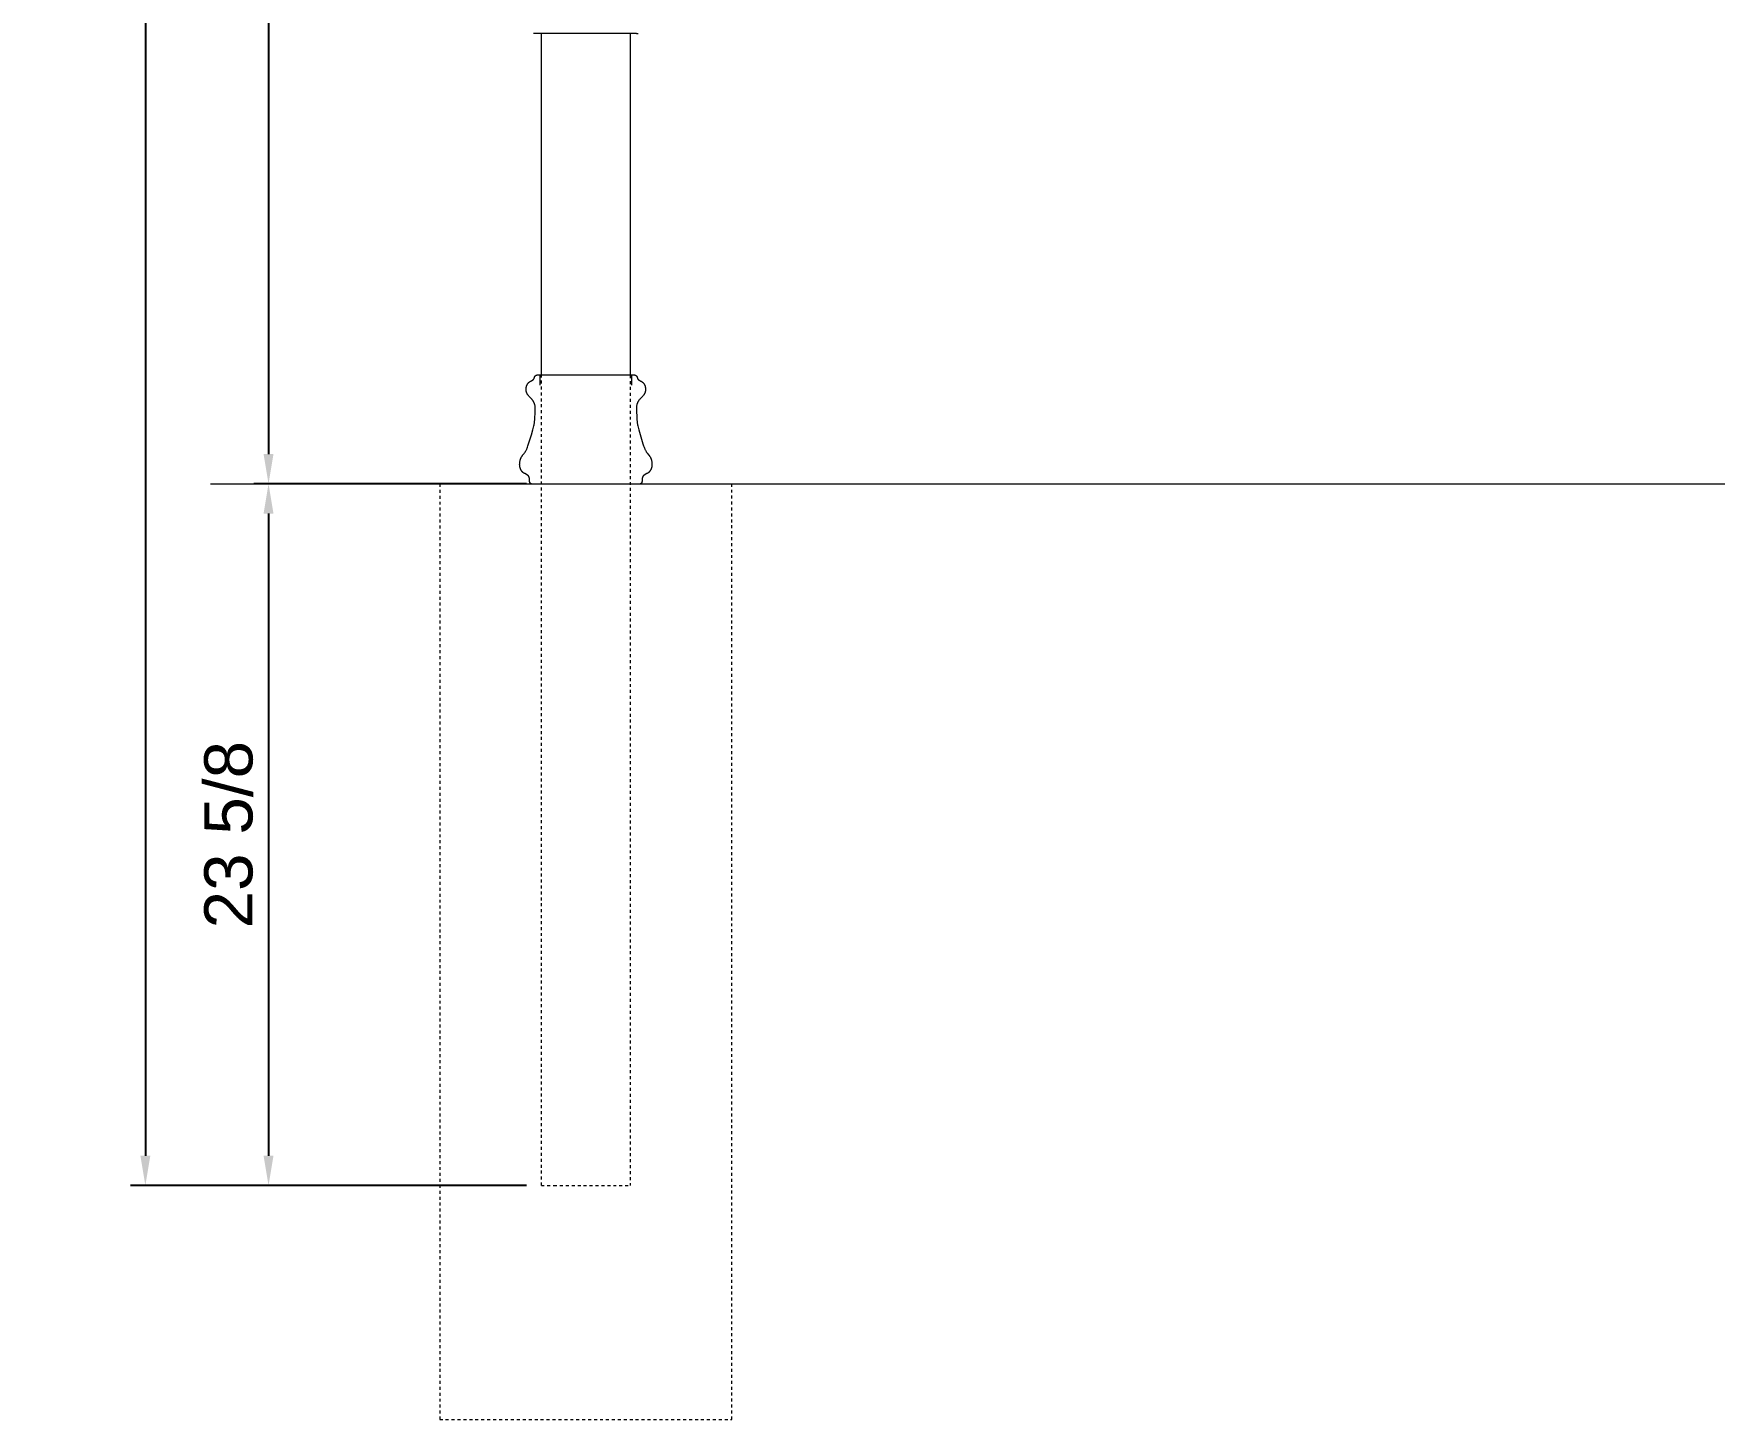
# Model space of a CAD drawing. Header units: inches. Extents: x -13 to 609, y -6 to 131.
# Drawn here: x 433.8 to 490.4, y 24.9 to 71.6 of the extents above; entities that cross this region are included whole.
import ezdxf

# ---------------------------------------------------------------- set-up
doc = ezdxf.new("R2010")
doc.units = ezdxf.units.IN
doc.header["$PDSIZE"] = -1
doc.linetypes.add('HIDDEN', pattern=[1.905, 1.27, -0.635])
for name, color, linetype, lineweight in [('ZANO_R', 7, 'Continuous', 0), ('ZANO_R_przerywana', 250, 'HIDDEN', 0), ('ZANO_W', 1, 'Continuous', 0)]:
    doc.layers.add(name, color=color, linetype=linetype, lineweight=lineweight)
doc.styles.add('Arial', font='arial.ttf')
doc.styles.get("Standard").update_dxf_attribs({"font": 'ARIALUNI.TTF'})
doc.dimstyles.new('amerykanie', dxfattribs={"dimtxt": 50, "dimasz": 50, "dimexe": 0.5, "dimexo": 0.5, "dimgap": 1, "dimtad": 1, "dimdec": 0, "dimzin": 0, "dimlunit": 5, "dimtxsty": 'Standard', "dimcen": 0.09, "dimclrd": 1, "dimclre": 1, "dimclrt": 1, "dimazin": 0, "dimtfac": 1, "dimtdec": 0, "dimtmove": 0, "dimatfit": 3, "dimfxl": 1, "dimtzin": 0, "dimarcsym": 1})

# ---------------------------------------------------------------- blocks, each defined once
blk = doc.blocks.new('*D449')
at = {"layer": 'Defpoints', "color": 0}
for p in [(452.276, 130.606), (437.58, 32.81), (450.917, 32.81)]:
    blk.add_point(p, dxfattribs=at)
at = {"layer": 'ZANO_R', "color": 1, "lineweight": -2}
for p, q in [((451.776, 130.606), (437.08, 130.606)), ((437.58, 129.606), (437.58, 33.81)), ((450.417, 32.81), (437.08, 32.81))]:
    blk.add_line(p, q, dxfattribs=at)
at = {"layer": 'ZANO_R', "color": 1}
for points in [[(437.747, 129.606), (437.413, 129.606), (437.58, 130.606)], [(437.413, 33.81), (437.747, 33.81), (437.58, 32.81)]]:
    blk.add_solid(points, dxfattribs=at)
at = {"layer": 'ZANO_R', "color": 1, "insert": (436.239, 81.708), "char_height": 1.625, "attachment_point": 5, "rotation": 90, "style": 'Arial'}
blk.add_mtext('97 13/16', dxfattribs=at)
blk = doc.blocks.new('*D454')
at = {"layer": 'Defpoints', "color": 0}
for p in [(444.541, 103.795), (441.728, 56.432), (450.586, 56.432)]:
    blk.add_point(p, dxfattribs=at)
at = {"layer": 'ZANO_R', "color": 1, "lineweight": -2}
for p, q in [((444.041, 103.795), (441.228, 103.795)), ((441.728, 102.795), (441.728, 57.432)), ((450.086, 56.432), (441.228, 56.432))]:
    blk.add_line(p, q, dxfattribs=at)
at = {"layer": 'ZANO_R', "color": 1}
for points in [[(441.895, 102.795), (441.561, 102.795), (441.728, 103.795)], [(441.561, 57.432), (441.895, 57.432), (441.728, 56.432)]]:
    blk.add_solid(points, dxfattribs=at)
at = {"layer": 'ZANO_R', "color": 1, "insert": (440.387, 80.113), "char_height": 1.625, "attachment_point": 5, "rotation": 90, "style": 'Arial'}
blk.add_mtext('47 3/8', dxfattribs=at)
blk = doc.blocks.new('*D464')
at = {"layer": 'Defpoints', "color": 0}
for p in [(450.917, 56.432), (441.728, 32.81), (450.917, 32.81)]:
    blk.add_point(p, dxfattribs=at)
at = {"layer": 'ZANO_W', "color": 1, "lineweight": -2}
for p, q in [((450.417, 56.432), (441.228, 56.432)), ((441.728, 55.432), (441.728, 33.81)), ((450.417, 32.81), (441.228, 32.81))]:
    blk.add_line(p, q, dxfattribs=at)
at = {"layer": 'ZANO_W', "color": 1}
for points in [[(441.895, 55.432), (441.561, 55.432), (441.728, 56.432)], [(441.561, 33.81), (441.895, 33.81), (441.728, 32.81)]]:
    blk.add_solid(points, dxfattribs=at)
at = {"layer": 'ZANO_W', "color": 1, "insert": (440.387, 44.621), "char_height": 1.625, "attachment_point": 5, "rotation": 90, "style": 'Arial'}
blk.add_mtext('23 5/8', dxfattribs=at)

msp = doc.modelspace()

# ---------------------------------------------------------------- linework, layer by layer
at = {"layer": 'ZANO_R'}
for p, q in [((454.12102, 71.58978), (450.65615, 71.58978)), ((450.91655, 60.09371), (450.91655, 71.58978)), ((453.91261, 71.58978), (453.91261, 60.09371)), ((454.12102, 71.58978), (454.17303, 71.58978)), ((450.67676, 59.99378), (450.68658, 60.02238)), ((450.68658, 60.02238), (450.6884, 60.02723)), ((450.6884, 60.02723), (450.69031, 60.03203)), ((450.69031, 60.03203), (450.69233, 60.03678)), ((450.69233, 60.03678), (450.69448, 60.04145)), ((450.69448, 60.04145), (450.69561, 60.04376)), ((450.69561, 60.04376), (450.69678, 60.04605)), ((450.69678, 60.04605), (450.69799, 60.04831)), ((450.69799, 60.04831), (450.69925, 60.05054)), ((450.69925, 60.05054), (450.70055, 60.05274)), ((450.70055, 60.05274), (450.7019, 60.05491)), ((450.7019, 60.05491), (450.7033, 60.05704)), ((450.7033, 60.05704), (450.70475, 60.05914)), ((450.70475, 60.05914), (450.70625, 60.06121)), ((450.70625, 60.06121), (450.70782, 60.06323)), ((450.70782, 60.06323), (450.70944, 60.06521)), ((450.70944, 60.06521), (450.71113, 60.06715)), ((450.71113, 60.06715), (450.71288, 60.06904)), ((450.71288, 60.06904), (450.7147, 60.07088)), ((450.7147, 60.07088), (450.71658, 60.07268)), ((450.71658, 60.07268), (450.71854, 60.07442)), ((450.71854, 60.07442), (450.72057, 60.07611)), ((450.72057, 60.07611), (450.72268, 60.07775)), ((450.72268, 60.07775), (450.72486, 60.07933)), ((450.72486, 60.07933), (450.72598, 60.08009)), ((450.72598, 60.08009), (450.72712, 60.08084)), ((450.72712, 60.08084), (450.72829, 60.08158)), ((450.72829, 60.08158), (450.72947, 60.0823)), ((450.72947, 60.0823), (450.73067, 60.083)), ((450.73067, 60.083), (450.7319, 60.08369)), ((450.7319, 60.08369), (450.73315, 60.08437)), ((450.73315, 60.08437), (450.73442, 60.08502)), ((450.73442, 60.08502), (450.73703, 60.08628)), ((450.73703, 60.08628), (450.73972, 60.08747)), ((450.73972, 60.08747), (450.74252, 60.08859)), ((450.74252, 60.08859), (450.74541, 60.08964)), ((450.74541, 60.08964), (450.74839, 60.09061)), ((450.74839, 60.09061), (450.75148, 60.09151)), ((450.75148, 60.09151), (450.75467, 60.09233)), ((450.75467, 60.09233), (450.75797, 60.09306)), ((450.75797, 60.09306), (450.76137, 60.09371)), ((450.76139, 60.09371), (450.76138, 60.09371)), ((450.76151, 60.09371), (450.76139, 60.09371)), ((450.76207, 60.09371), (450.76151, 60.09371)), ((450.76445, 60.09371), (450.76207, 60.09371)), ((450.77426, 60.09371), (450.76445, 60.09371)), ((450.81367, 60.09371), (450.77426, 60.09371)), ((450.96431, 60.09371), (450.81367, 60.09371)), ((450.8719, 59.7496), (450.8719, 60.09371)), ((451.45621, 60.09371), (450.96431, 60.09371)), ((452.48726, 60.09371), (451.45621, 60.09371)), ((454.06778, 60.09371), (452.48726, 60.09371)), ((453.95726, 60.09371), (453.95726, 59.7496)), ((454.06779, 60.09371), (454.07119, 60.09306)), ((454.07119, 60.09306), (454.07449, 60.09233)), ((454.07449, 60.09233), (454.07768, 60.09151)), ((454.07768, 60.09151), (454.08077, 60.09061)), ((454.08077, 60.09061), (454.08375, 60.08964)), ((454.08375, 60.08964), (454.08664, 60.08859)), ((454.08664, 60.08859), (454.08944, 60.08747)), ((454.08944, 60.08747), (454.09213, 60.08628)), ((454.09213, 60.08628), (454.09474, 60.08502)), ((454.09474, 60.08502), (454.09601, 60.08437)), ((454.09601, 60.08437), (454.09726, 60.08369)), ((454.09726, 60.08369), (454.09848, 60.083)), ((454.09848, 60.083), (454.09969, 60.0823)), ((454.09969, 60.0823), (454.10087, 60.08158)), ((454.10087, 60.08158), (454.10204, 60.08084)), ((454.10204, 60.08084), (454.10318, 60.08009)), ((454.10318, 60.08009), (454.1043, 60.07933)), ((454.1043, 60.07933), (454.10648, 60.07775)), ((454.10648, 60.07775), (454.10859, 60.07611)), ((454.10859, 60.07611), (454.11062, 60.07442)), ((454.11062, 60.07442), (454.11258, 60.07268)), ((454.11258, 60.07268), (454.11446, 60.07088)), ((454.11446, 60.07088), (454.11628, 60.06904)), ((454.11628, 60.06904), (454.11803, 60.06715)), ((454.11803, 60.06715), (454.11972, 60.06521)), ((454.11972, 60.06521), (454.12134, 60.06323)), ((454.12134, 60.06323), (454.1229, 60.06121)), ((454.1229, 60.06121), (454.12441, 60.05914)), ((454.12441, 60.05914), (454.12586, 60.05704)), ((454.12586, 60.05704), (454.12726, 60.05491)), ((454.12726, 60.05491), (454.12861, 60.05274)), ((454.12861, 60.05274), (454.12991, 60.05054)), ((454.12991, 60.05054), (454.13117, 60.04831)), ((454.13117, 60.04831), (454.13238, 60.04605)), ((454.13238, 60.04605), (454.13355, 60.04376)), ((454.13355, 60.04376), (454.13468, 60.04145)), ((454.13468, 60.04145), (454.13683, 60.03678)), ((454.13683, 60.03678), (454.13885, 60.03203)), ((454.13885, 60.03203), (454.14076, 60.02723)), ((454.14076, 60.02723), (454.14258, 60.02238)), ((454.14258, 60.02238), (454.1524, 59.99378)), ((450.40328, 59.61234), (450.40342, 59.62451)), ((450.40353, 59.60023), (450.40328, 59.61234)), ((450.40342, 59.62451), (450.40396, 59.63671)), ((450.40417, 59.58821), (450.40353, 59.60023)), ((450.40396, 59.63671), (450.40489, 59.64892)), ((450.4052, 59.5763), (450.40417, 59.58821)), ((450.40489, 59.64892), (450.40622, 59.66113)), ((450.40662, 59.56451), (450.4052, 59.5763)), ((450.40622, 59.66113), (450.40795, 59.67329)), ((450.40842, 59.55289), (450.40662, 59.56451)), ((450.40795, 59.67329), (450.41008, 59.68539)), ((450.40946, 59.54714), (450.40842, 59.55289)), ((450.4106, 59.54144), (450.40946, 59.54714)), ((450.41008, 59.68539), (450.41261, 59.69741)), ((450.41184, 59.53579), (450.4106, 59.54144)), ((450.41317, 59.5302), (450.41184, 59.53579)), ((450.41261, 59.69741), (450.41554, 59.70932)), ((450.4146, 59.52466), (450.41317, 59.5302)), ((450.41612, 59.51918), (450.4146, 59.52466)), ((450.41554, 59.70932), (450.41716, 59.71523)), ((450.41773, 59.51377), (450.41612, 59.51918)), ((450.41716, 59.71523), (450.41889, 59.7211)), ((450.41944, 59.50842), (450.41773, 59.51377)), ((450.41889, 59.7211), (450.42071, 59.72693)), ((450.42125, 59.50314), (450.41944, 59.50842)), ((450.42071, 59.72693), (450.42263, 59.73272)), ((450.42314, 59.49793), (450.42125, 59.50314)), ((450.42263, 59.73272), (450.42466, 59.73847)), ((450.42489, 59.49341), (450.42314, 59.49793)), ((450.42466, 59.73847), (450.42679, 59.74416)), ((450.42671, 59.48894), (450.42489, 59.49341)), ((450.4286, 59.48453), (450.42671, 59.48894)), ((450.42679, 59.74416), (450.42902, 59.74981)), ((450.43056, 59.48017), (450.4286, 59.48453)), ((450.42902, 59.74981), (450.43136, 59.7554)), ((450.43467, 59.47161), (450.43056, 59.48017)), ((450.43136, 59.7554), (450.4338, 59.76093)), ((450.4338, 59.76093), (450.43634, 59.7664)), ((450.43903, 59.46325), (450.43467, 59.47161)), ((450.43634, 59.7664), (450.43899, 59.77181)), ((450.43899, 59.77181), (450.44174, 59.77716)), ((450.44363, 59.45508), (450.43903, 59.46325)), ((450.44174, 59.77716), (450.44459, 59.78243)), ((450.44846, 59.44709), (450.44363, 59.45508)), ((450.44459, 59.78243), (450.44755, 59.78763)), ((450.44755, 59.78763), (450.45061, 59.79276)), ((450.4535, 59.43926), (450.44846, 59.44709)), ((450.45061, 59.79276), (450.45378, 59.79781)), ((450.45378, 59.79781), (450.45705, 59.80277)), ((450.45705, 59.80277), (450.46043, 59.80765)), ((450.46043, 59.80765), (450.46391, 59.81245)), ((450.46391, 59.81245), (450.4675, 59.81715)), ((450.4675, 59.81715), (450.47119, 59.82176)), ((450.47119, 59.82176), (450.47499, 59.82628)), ((450.47499, 59.82628), (450.4789, 59.83069)), ((450.4789, 59.83069), (450.48291, 59.83501)), ((450.48291, 59.83501), (450.48703, 59.83921)), ((450.48703, 59.83921), (450.49125, 59.84331)), ((450.49125, 59.84331), (450.49558, 59.8473)), ((450.49558, 59.8473), (450.50002, 59.85117)), ((450.50002, 59.85117), (450.50576, 59.85589)), ((450.50576, 59.85589), (450.51166, 59.86042)), ((450.51166, 59.86042), (450.51768, 59.86478)), ((450.51768, 59.86478), (450.52383, 59.86897)), ((450.52383, 59.86897), (450.53007, 59.873)), ((450.53007, 59.873), (450.53639, 59.87689)), ((450.53639, 59.87689), (450.54277, 59.88062)), ((450.54277, 59.88062), (450.5492, 59.88422)), ((450.5492, 59.88422), (450.56488, 59.8924)), ((450.56488, 59.8924), (450.60008, 59.91022)), ((450.60008, 59.91022), (450.60823, 59.9146)), ((450.60823, 59.9146), (450.61563, 59.91883)), ((450.61563, 59.91883), (450.61943, 59.92114)), ((450.61943, 59.92114), (450.62316, 59.92351)), ((450.62316, 59.92351), (450.62681, 59.92595)), ((450.62681, 59.92595), (450.63039, 59.92846)), ((450.63039, 59.92846), (450.63388, 59.93105)), ((450.63388, 59.93105), (450.63728, 59.93372)), ((450.63728, 59.93372), (450.64059, 59.93649)), ((450.64059, 59.93649), (450.6438, 59.93936)), ((450.6438, 59.93936), (450.64537, 59.94083)), ((450.64537, 59.94083), (450.64691, 59.94233)), ((450.64691, 59.94233), (450.64842, 59.94386)), ((450.64842, 59.94386), (450.64991, 59.94542)), ((450.64991, 59.94542), (450.65136, 59.94701)), ((450.65136, 59.94701), (450.65279, 59.94863)), ((450.65279, 59.94863), (450.65419, 59.95028)), ((450.65419, 59.95028), (450.65556, 59.95197)), ((450.65556, 59.95197), (450.6569, 59.95369)), ((450.6569, 59.95369), (450.65821, 59.95544)), ((450.65821, 59.95544), (450.65948, 59.95723)), ((450.65948, 59.95723), (450.66072, 59.95906)), ((450.66072, 59.95906), (450.66193, 59.96092)), ((450.66193, 59.96092), (450.66311, 59.96282)), ((450.66311, 59.96282), (450.66425, 59.96476)), ((450.66425, 59.96476), (450.66536, 59.96674)), ((450.66536, 59.96674), (450.66647, 59.96884)), ((450.66647, 59.96884), (450.66755, 59.97098)), ((450.66755, 59.97098), (450.6686, 59.97317)), ((450.6686, 59.97317), (450.66961, 59.97539)), ((450.66961, 59.97539), (450.67155, 59.97991)), ((450.67155, 59.97991), (450.67338, 59.98451)), ((450.67338, 59.98451), (450.67676, 59.99378)), ((450.8719, 59.7496), (450.8719, 59.7496)), ((450.8719, 59.7496), (450.8719, 59.7496)), ((450.8719, 59.7496), (450.8719, 59.7496)), ((450.8719, 59.7496), (450.8719, 59.7496)), ((450.8719, 59.7496), (450.8719, 59.7496)), ((450.8719, 59.7496), (450.87192, 59.7496)), ((450.87192, 59.7496), (450.87199, 59.7496)), ((450.87199, 59.7496), (450.87226, 59.7496)), ((450.87226, 59.7496), (450.87339, 59.7496)), ((454.1524, 59.99378), (454.15578, 59.98451)), ((454.15578, 59.98451), (454.15761, 59.97991)), ((454.15761, 59.97991), (454.15955, 59.97539)), ((454.15955, 59.97539), (454.16056, 59.97317)), ((454.16056, 59.97317), (454.16161, 59.97098)), ((454.16161, 59.97098), (454.16269, 59.96884)), ((454.16269, 59.96884), (454.1638, 59.96674)), ((454.1638, 59.96674), (454.16491, 59.96476)), ((454.16491, 59.96476), (454.16605, 59.96282)), ((454.16605, 59.96282), (454.16722, 59.96092)), ((454.16722, 59.96092), (454.16843, 59.95906)), ((454.16843, 59.95906), (454.16968, 59.95723)), ((454.16968, 59.95723), (454.17095, 59.95544)), ((454.17095, 59.95544), (454.17226, 59.95369)), ((454.17226, 59.95369), (454.1736, 59.95197)), ((454.1736, 59.95197), (454.17497, 59.95028)), ((454.17497, 59.95028), (454.17637, 59.94863)), ((454.17637, 59.94863), (454.1778, 59.94701)), ((454.1778, 59.94701), (454.17925, 59.94542)), ((454.17925, 59.94542), (454.18074, 59.94386)), ((454.18074, 59.94386), (454.18225, 59.94233)), ((454.18225, 59.94233), (454.18379, 59.94083)), ((454.18379, 59.94083), (454.18536, 59.93936)), ((454.18536, 59.93936), (454.18857, 59.93649)), ((454.18857, 59.93649), (454.19188, 59.93372)), ((454.19188, 59.93372), (454.19528, 59.93105)), ((454.19528, 59.93105), (454.19877, 59.92846)), ((454.19877, 59.92846), (454.20235, 59.92595)), ((454.20235, 59.92595), (454.206, 59.92351)), ((454.206, 59.92351), (454.20973, 59.92114)), ((454.20973, 59.92114), (454.21353, 59.91883)), ((454.21353, 59.91883), (454.22093, 59.9146)), ((454.22093, 59.9146), (454.22908, 59.91022)), ((454.22908, 59.91022), (454.26428, 59.8924)), ((454.26428, 59.8924), (454.27996, 59.88422)), ((454.27996, 59.88422), (454.28639, 59.88062)), ((454.28639, 59.88062), (454.29277, 59.87689)), ((454.29277, 59.87689), (454.29909, 59.873)), ((454.29909, 59.873), (454.30533, 59.86897)), ((454.30533, 59.86897), (454.31148, 59.86478)), ((454.31148, 59.86478), (454.3175, 59.86042)), ((454.3175, 59.86042), (454.3234, 59.85589)), ((454.3234, 59.85589), (454.32914, 59.85117)), ((454.32914, 59.85117), (454.33358, 59.8473)), ((454.33358, 59.8473), (454.33791, 59.84331)), ((454.33791, 59.84331), (454.34213, 59.83921)), ((454.34213, 59.83921), (454.34625, 59.83501)), ((454.34625, 59.83501), (454.35026, 59.83069)), ((454.35026, 59.83069), (454.35417, 59.82628)), ((454.35417, 59.82628), (454.35797, 59.82176)), ((454.35797, 59.82176), (454.36166, 59.81715)), ((454.36166, 59.81715), (454.36525, 59.81245)), ((454.36525, 59.81245), (454.36873, 59.80765)), ((454.36873, 59.80765), (454.37211, 59.80277)), ((454.37211, 59.80277), (454.37538, 59.79781)), ((454.37538, 59.79781), (454.37855, 59.79276)), ((454.3807, 59.44709), (454.37566, 59.43926)), ((454.37855, 59.79276), (454.38161, 59.78763)), ((454.38552, 59.45508), (454.3807, 59.44709)), ((454.38161, 59.78763), (454.38457, 59.78243)), ((454.38457, 59.78243), (454.38742, 59.77716)), ((454.39013, 59.46325), (454.38552, 59.45508)), ((454.38742, 59.77716), (454.39017, 59.77181)), ((454.39449, 59.47161), (454.39013, 59.46325)), ((454.39017, 59.77181), (454.39282, 59.7664)), ((454.39282, 59.7664), (454.39536, 59.76093)), ((454.3986, 59.48017), (454.39449, 59.47161)), ((454.39536, 59.76093), (454.3978, 59.7554)), ((454.3978, 59.7554), (454.40013, 59.74981)), ((454.40056, 59.48453), (454.3986, 59.48017)), ((454.40013, 59.74981), (454.40237, 59.74416)), ((454.40245, 59.48894), (454.40056, 59.48453)), ((454.40237, 59.74416), (454.4045, 59.73847)), ((454.40427, 59.49341), (454.40245, 59.48894)), ((454.40602, 59.49793), (454.40427, 59.49341)), ((454.4045, 59.73847), (454.40652, 59.73272)), ((454.40791, 59.50314), (454.40602, 59.49793)), ((454.40652, 59.73272), (454.40845, 59.72693)), ((454.40972, 59.50842), (454.40791, 59.50314)), ((454.40845, 59.72693), (454.41027, 59.7211)), ((454.41143, 59.51377), (454.40972, 59.50842)), ((454.41027, 59.7211), (454.41199, 59.71523)), ((454.41304, 59.51918), (454.41143, 59.51377)), ((454.41199, 59.71523), (454.41361, 59.70932)), ((454.41456, 59.52466), (454.41304, 59.51918)), ((454.41361, 59.70932), (454.41655, 59.69741)), ((454.41599, 59.5302), (454.41456, 59.52466)), ((454.41732, 59.53579), (454.41599, 59.5302)), ((454.41655, 59.69741), (454.41908, 59.68539)), ((454.41856, 59.54144), (454.41732, 59.53579)), ((454.4197, 59.54714), (454.41856, 59.54144)), ((454.41908, 59.68539), (454.42121, 59.67329)), ((454.42074, 59.55289), (454.4197, 59.54714)), ((454.42254, 59.56451), (454.42074, 59.55289)), ((454.42121, 59.67329), (454.42294, 59.66113)), ((454.42396, 59.5763), (454.42254, 59.56451)), ((454.42294, 59.66113), (454.42427, 59.64892)), ((454.42499, 59.58821), (454.42396, 59.5763)), ((454.42427, 59.64892), (454.4252, 59.63671)), ((454.42563, 59.60023), (454.42499, 59.58821)), ((454.4252, 59.63671), (454.42573, 59.62451)), ((454.42588, 59.61234), (454.42563, 59.60023)), ((454.42573, 59.62451), (454.42588, 59.61234)), ((450.45873, 59.43159), (450.4535, 59.43926)), ((450.46415, 59.42406), (450.45873, 59.43159)), ((450.46974, 59.41667), (450.46415, 59.42406)), ((450.47549, 59.4094), (450.46974, 59.41667)), ((450.48138, 59.40224), (450.47549, 59.4094)), ((450.49355, 59.38821), (450.48138, 59.40224)), ((450.50614, 59.37449), (450.49355, 59.38821)), ((450.58455, 59.29376), (450.50614, 59.37449)), ((450.59711, 59.27974), (450.58455, 59.29376)), ((450.60923, 59.26532), (450.59711, 59.27974)), ((450.61695, 59.25555), (450.60923, 59.26532)), ((450.62443, 59.24557), (450.61695, 59.25555)), ((450.63166, 59.2354), (450.62443, 59.24557)), ((450.63862, 59.22504), (450.63166, 59.2354)), ((450.6453, 59.2145), (450.63862, 59.22504)), ((450.65171, 59.20379), (450.6453, 59.2145)), ((450.65782, 59.19292), (450.65171, 59.20379)), ((450.66362, 59.18189), (450.65782, 59.19292)), ((450.66911, 59.17072), (450.66362, 59.18189)), ((450.67428, 59.1594), (450.66911, 59.17072)), ((450.67911, 59.14796), (450.67428, 59.1594)), ((450.68359, 59.1364), (450.67911, 59.14796)), ((450.68772, 59.12472), (450.68359, 59.1364)), ((450.69149, 59.11293), (450.68772, 59.12472)), ((450.69488, 59.10105), (450.69149, 59.11293)), ((450.6929, 58.58949), (450.70717, 58.878)), ((450.69788, 59.08908), (450.69488, 59.10105)), ((450.69938, 59.0824), (450.69788, 59.08908)), ((450.70076, 59.07571), (450.69938, 59.0824)), ((450.70318, 59.06226), (450.70076, 59.07571)), ((450.70519, 59.04876), (450.70318, 59.06226)), ((450.70679, 59.03522), (450.70519, 59.04876)), ((450.70805, 59.02167), (450.70679, 59.03522)), ((450.70717, 58.878), (450.70941, 58.92829)), ((450.70897, 59.00813), (450.70805, 59.02167)), ((450.7096, 58.99462), (450.70897, 59.00813)), ((450.70941, 58.92829), (450.71002, 58.95449)), ((450.70996, 58.98116), (450.7096, 58.99462)), ((450.71002, 58.95449), (450.70996, 58.98116)), ((454.1192, 58.98116), (454.11914, 58.95449)), ((454.11914, 58.95449), (454.11975, 58.92829)), ((454.11956, 58.99462), (454.1192, 58.98116)), ((454.12019, 59.00813), (454.11956, 58.99462)), ((454.11975, 58.92829), (454.13278, 58.64637)), ((454.12111, 59.02167), (454.12019, 59.00813)), ((454.12236, 59.03522), (454.12111, 59.02167)), ((454.12397, 59.04876), (454.12236, 59.03522)), ((454.12597, 59.06226), (454.12397, 59.04876)), ((454.1284, 59.07571), (454.12597, 59.06226)), ((454.12978, 59.0824), (454.1284, 59.07571)), ((454.13128, 59.08908), (454.12978, 59.0824)), ((454.13428, 59.10105), (454.13128, 59.08908)), ((454.13767, 59.11293), (454.13428, 59.10105)), ((454.14144, 59.12472), (454.13767, 59.11293)), ((454.14557, 59.1364), (454.14144, 59.12472)), ((454.15005, 59.14796), (454.14557, 59.1364)), ((454.15488, 59.1594), (454.15005, 59.14796)), ((454.16005, 59.17072), (454.15488, 59.1594)), ((454.16554, 59.18189), (454.16005, 59.17072)), ((454.17134, 59.19292), (454.16554, 59.18189)), ((454.17745, 59.20379), (454.17134, 59.19292)), ((454.18385, 59.2145), (454.17745, 59.20379)), ((454.19054, 59.22504), (454.18385, 59.2145)), ((454.1975, 59.2354), (454.19054, 59.22504)), ((454.20473, 59.24557), (454.1975, 59.2354)), ((454.21221, 59.25555), (454.20473, 59.24557)), ((454.21993, 59.26532), (454.21221, 59.25555)), ((454.23205, 59.27974), (454.21993, 59.26532)), ((454.24461, 59.29376), (454.23205, 59.27974)), ((454.32302, 59.37449), (454.24461, 59.29376)), ((454.33561, 59.38821), (454.32302, 59.37449)), ((454.34778, 59.40224), (454.33561, 59.38821)), ((454.35367, 59.4094), (454.34778, 59.40224)), ((454.35942, 59.41667), (454.35367, 59.4094)), ((454.36501, 59.42406), (454.35942, 59.41667)), ((454.37043, 59.43159), (454.36501, 59.42406)), ((454.37566, 59.43926), (454.37043, 59.43159)), ((450.63035, 58.25133), (450.6537, 58.34055)), ((450.6537, 58.34055), (450.66368, 58.38323)), ((450.66368, 58.38323), (450.67204, 58.42357)), ((450.67204, 58.42357), (450.67718, 58.45231)), ((450.67718, 58.45231), (450.68153, 58.48026)), ((450.68153, 58.48026), (450.68517, 58.50768)), ((450.68517, 58.50768), (450.68822, 58.53484)), ((450.68822, 58.53484), (450.6929, 58.58949)), ((454.13278, 58.64637), (454.13625, 58.58949)), ((454.13625, 58.58949), (454.14094, 58.53484)), ((454.14094, 58.53484), (454.14399, 58.50768)), ((454.14399, 58.50768), (454.14763, 58.48026)), ((454.14763, 58.48026), (454.15198, 58.45231)), ((454.15198, 58.45231), (454.15712, 58.42357)), ((454.15712, 58.42357), (454.16548, 58.38323)), ((454.16548, 58.38323), (454.17545, 58.34055)), ((454.17545, 58.34055), (454.19881, 58.25133)), ((450.46647, 57.7102), (450.58029, 58.07988)), ((450.58029, 58.07988), (450.63035, 58.25133)), ((454.19881, 58.25133), (454.33961, 57.78347)), ((454.33961, 57.78347), (454.36268, 57.7102)), ((450.19291, 57.17285), (450.19557, 57.1881)), ((450.19557, 57.1881), (450.19866, 57.20327)), ((450.19866, 57.20327), (450.20216, 57.21835)), ((450.20216, 57.21835), (450.20706, 57.23687)), ((450.20706, 57.23687), (450.20975, 57.24605)), ((450.20975, 57.24605), (450.2126, 57.25517)), ((450.2126, 57.25517), (450.21561, 57.26423)), ((450.21561, 57.26423), (450.2188, 57.27322)), ((450.2188, 57.27322), (450.22214, 57.28213)), ((450.22214, 57.28213), (450.22567, 57.29096)), ((450.22567, 57.29096), (450.22936, 57.2997)), ((450.22936, 57.2997), (450.23323, 57.30835)), ((450.23323, 57.30835), (450.23728, 57.31689)), ((450.23728, 57.31689), (450.24152, 57.32533)), ((450.24152, 57.32533), (450.24593, 57.33366)), ((450.24593, 57.33366), (450.25054, 57.34187)), ((450.25054, 57.34187), (450.25533, 57.34996)), ((450.25533, 57.34996), (450.26032, 57.35792)), ((450.26032, 57.35792), (450.26621, 57.3668)), ((450.26621, 57.3668), (450.27232, 57.37552)), ((450.27232, 57.37552), (450.27863, 57.38411)), ((450.27863, 57.38411), (450.2851, 57.39259)), ((450.2851, 57.39259), (450.29845, 57.40929)), ((450.29845, 57.40929), (450.33963, 57.45888)), ((450.33963, 57.45888), (450.353, 57.47579)), ((450.353, 57.47579), (450.35949, 57.48441)), ((450.35949, 57.48441), (450.36583, 57.49317)), ((450.36583, 57.49317), (450.37146, 57.50133)), ((450.37146, 57.50133), (450.37694, 57.50961)), ((450.37694, 57.50961), (450.38227, 57.51802)), ((450.38227, 57.51802), (450.38745, 57.52654)), ((450.38745, 57.52654), (450.39739, 57.54388)), ((450.39739, 57.54388), (450.40678, 57.5616)), ((450.40678, 57.5616), (450.41566, 57.57964)), ((450.41566, 57.57964), (450.42407, 57.59793)), ((450.42407, 57.59793), (450.43204, 57.61644)), ((450.43204, 57.61644), (450.43961, 57.6351)), ((450.43961, 57.6351), (450.45365, 57.67267)), ((450.45365, 57.67267), (450.46647, 57.7102)), ((454.36268, 57.7102), (454.37551, 57.67267)), ((454.37551, 57.67267), (454.38955, 57.6351)), ((454.38955, 57.6351), (454.39712, 57.61644)), ((454.39712, 57.61644), (454.40509, 57.59793)), ((454.40509, 57.59793), (454.4135, 57.57964)), ((454.4135, 57.57964), (454.42238, 57.5616)), ((454.42238, 57.5616), (454.43177, 57.54388)), ((454.43177, 57.54388), (454.44171, 57.52654)), ((454.44171, 57.52654), (454.44689, 57.51802)), ((454.44689, 57.51802), (454.45222, 57.50961)), ((454.45222, 57.50961), (454.4577, 57.50133)), ((454.4577, 57.50133), (454.46333, 57.49317)), ((454.46333, 57.49317), (454.46967, 57.48441)), ((454.46967, 57.48441), (454.47616, 57.47579)), ((454.47616, 57.47579), (454.48953, 57.45888)), ((454.48953, 57.45888), (454.53071, 57.40929)), ((454.53071, 57.40929), (454.54405, 57.39259)), ((454.54405, 57.39259), (454.55053, 57.38411)), ((454.55053, 57.38411), (454.55684, 57.37552)), ((454.55684, 57.37552), (454.56295, 57.3668)), ((454.56295, 57.3668), (454.56884, 57.35792)), ((454.56884, 57.35792), (454.57383, 57.34996)), ((454.57383, 57.34996), (454.57862, 57.34187)), ((454.57862, 57.34187), (454.58322, 57.33366)), ((454.58322, 57.33366), (454.58764, 57.32533)), ((454.58764, 57.32533), (454.59187, 57.31689)), ((454.59187, 57.31689), (454.59593, 57.30835)), ((454.59593, 57.30835), (454.5998, 57.2997)), ((454.5998, 57.2997), (454.60349, 57.29096)), ((454.60349, 57.29096), (454.60701, 57.28213)), ((454.60701, 57.28213), (454.61036, 57.27322)), ((454.61036, 57.27322), (454.61354, 57.26423)), ((454.61354, 57.26423), (454.61656, 57.25517)), ((454.61656, 57.25517), (454.61941, 57.24605)), ((454.61941, 57.24605), (454.62209, 57.23687)), ((454.62209, 57.23687), (454.627, 57.21835)), ((454.627, 57.21835), (454.6305, 57.20327)), ((454.6305, 57.20327), (454.63359, 57.1881)), ((454.63359, 57.1881), (454.63625, 57.17285)), ((450.18636, 57.09593), (450.18673, 57.11135)), ((450.18649, 57.08051), (450.18636, 57.09593)), ((450.18712, 57.06512), (450.18649, 57.08051)), ((450.18673, 57.11135), (450.18758, 57.12677)), ((450.18827, 57.04977), (450.18712, 57.06512)), ((450.18758, 57.12677), (450.1889, 57.14217)), ((450.18995, 57.03448), (450.18827, 57.04977)), ((450.1889, 57.14217), (450.19068, 57.15753)), ((450.19099, 57.02685), (450.18995, 57.03448)), ((450.19068, 57.15753), (450.19291, 57.17285)), ((450.19217, 57.01925), (450.19099, 57.02685)), ((450.19348, 57.01166), (450.19217, 57.01925)), ((450.19493, 57.0041), (450.19348, 57.01166)), ((450.19653, 56.99656), (450.19493, 57.0041)), ((450.19826, 56.98905), (450.19653, 56.99656)), ((450.20014, 56.98157), (450.19826, 56.98905)), ((450.20216, 56.97411), (450.20014, 56.98157)), ((450.20598, 56.96139), (450.20216, 56.97411)), ((450.21023, 56.94879), (450.20598, 56.96139)), ((450.21252, 56.94255), (450.21023, 56.94879)), ((450.21493, 56.93634), (450.21252, 56.94255)), ((450.21744, 56.93017), (450.21493, 56.93634)), ((450.22007, 56.92406), (450.21744, 56.93017)), ((450.22281, 56.91799), (450.22007, 56.92406)), ((450.22566, 56.91197), (450.22281, 56.91799)), ((450.22863, 56.90601), (450.22566, 56.91197)), ((450.23171, 56.90011), (450.22863, 56.90601)), ((450.23491, 56.89428), (450.23171, 56.90011)), ((450.23822, 56.8885), (450.23491, 56.89428)), ((450.24165, 56.8828), (450.23822, 56.8885)), ((450.2452, 56.87717), (450.24165, 56.8828)), ((450.24887, 56.87162), (450.2452, 56.87717)), ((450.25265, 56.86615), (450.24887, 56.87162)), ((450.25656, 56.86075), (450.25265, 56.86615)), ((450.26058, 56.85545), (450.25656, 56.86075)), ((450.26473, 56.85023), (450.26058, 56.85545)), ((450.26899, 56.84511), (450.26473, 56.85023)), ((450.27338, 56.84008), (450.26899, 56.84511)), ((450.27789, 56.83515), (450.27338, 56.84008)), ((450.28253, 56.83032), (450.27789, 56.83515)), ((450.28728, 56.8256), (450.28253, 56.83032)), ((450.29217, 56.82098), (450.28728, 56.8256)), ((450.29717, 56.81648), (450.29217, 56.82098)), ((450.30231, 56.81209), (450.29717, 56.81648)), ((450.30757, 56.80782), (450.30231, 56.81209)), ((450.31295, 56.80368), (450.30757, 56.80782)), ((450.31847, 56.79966), (450.31295, 56.80368)), ((450.32474, 56.79534), (450.31847, 56.79966)), ((450.33114, 56.79117), (450.32474, 56.79534)), ((450.33767, 56.78713), (450.33114, 56.79117)), ((450.34431, 56.7832), (450.33767, 56.78713)), ((450.35783, 56.77563), (450.34431, 56.7832)), ((450.41281, 56.74698), (450.35783, 56.77563)), ((450.42611, 56.73963), (450.41281, 56.74698)), ((450.43228, 56.73605), (450.42611, 56.73963)), ((450.43838, 56.73234), (450.43228, 56.73605)), ((450.44441, 56.72851), (450.43838, 56.73234)), ((450.45032, 56.72453), (450.44441, 56.72851)), ((450.45611, 56.72039), (450.45032, 56.72453)), ((450.46175, 56.71607), (450.45611, 56.72039)), ((450.46451, 56.71385), (450.46175, 56.71607)), ((450.46721, 56.71157), (450.46451, 56.71385)), ((450.46987, 56.70924), (450.46721, 56.71157)), ((450.47247, 56.70686), (450.46987, 56.70924)), ((450.47502, 56.70443), (450.47247, 56.70686)), ((450.47751, 56.70194), (450.47502, 56.70443)), ((450.47994, 56.69938), (450.47751, 56.70194)), ((450.48231, 56.69677), (450.47994, 56.69938)), ((450.4846, 56.6941), (450.48231, 56.69677)), ((450.48683, 56.69137), (450.4846, 56.6941)), ((450.48898, 56.68856), (450.48683, 56.69137)), ((450.49106, 56.68569), (450.48898, 56.68856)), ((450.49305, 56.68276), (450.49106, 56.68569)), ((450.49497, 56.67975), (450.49305, 56.68276)), ((450.4968, 56.67666), (450.49497, 56.67975)), ((450.49854, 56.6735), (450.4968, 56.67666)), ((450.50019, 56.67027), (450.49854, 56.6735)), ((450.50174, 56.66696), (450.50019, 56.67027)), ((450.5032, 56.66356), (450.50174, 56.66696)), ((450.50456, 56.66009), (450.5032, 56.66356)), ((450.50589, 56.6563), (450.50456, 56.66009)), ((450.50711, 56.65242), (450.50589, 56.6563)), ((450.50823, 56.64847), (450.50711, 56.65242)), ((450.50924, 56.64447), (450.50823, 56.64847)), ((450.51016, 56.6404), (450.50924, 56.64447)), ((450.51098, 56.6363), (450.51016, 56.6404)), ((450.51173, 56.63217), (450.51098, 56.6363)), ((450.51239, 56.62801), (450.51173, 56.63217)), ((450.51351, 56.61967), (450.51239, 56.62801)), ((450.51439, 56.61137), (450.51351, 56.61967)), ((450.51561, 56.59519), (450.51439, 56.61137)), ((454.31477, 56.61137), (454.31355, 56.59519)), ((454.31565, 56.61967), (454.31477, 56.61137)), ((454.31677, 56.62801), (454.31565, 56.61967)), ((454.31743, 56.63217), (454.31677, 56.62801)), ((454.31818, 56.6363), (454.31743, 56.63217)), ((454.319, 56.6404), (454.31818, 56.6363)), ((454.31992, 56.64447), (454.319, 56.6404)), ((454.32093, 56.64847), (454.31992, 56.64447)), ((454.32205, 56.65242), (454.32093, 56.64847)), ((454.32327, 56.6563), (454.32205, 56.65242)), ((454.3246, 56.66009), (454.32327, 56.6563)), ((454.32596, 56.66356), (454.3246, 56.66009)), ((454.32742, 56.66696), (454.32596, 56.66356)), ((454.32897, 56.67027), (454.32742, 56.66696)), ((454.33062, 56.6735), (454.32897, 56.67027)), ((454.33236, 56.67666), (454.33062, 56.6735)), ((454.33419, 56.67975), (454.33236, 56.67666)), ((454.33611, 56.68276), (454.33419, 56.67975)), ((454.3381, 56.68569), (454.33611, 56.68276)), ((454.34018, 56.68856), (454.3381, 56.68569)), ((454.34233, 56.69137), (454.34018, 56.68856)), ((454.34456, 56.6941), (454.34233, 56.69137)), ((454.34685, 56.69677), (454.34456, 56.6941)), ((454.34922, 56.69938), (454.34685, 56.69677)), ((454.35165, 56.70194), (454.34922, 56.69938)), ((454.35414, 56.70443), (454.35165, 56.70194)), ((454.35668, 56.70686), (454.35414, 56.70443)), ((454.35929, 56.70924), (454.35668, 56.70686)), ((454.36195, 56.71157), (454.35929, 56.70924)), ((454.36465, 56.71385), (454.36195, 56.71157)), ((454.36741, 56.71607), (454.36465, 56.71385)), ((454.37305, 56.72039), (454.36741, 56.71607)), ((454.37884, 56.72453), (454.37305, 56.72039)), ((454.38475, 56.72851), (454.37884, 56.72453)), ((454.39078, 56.73234), (454.38475, 56.72851)), ((454.39688, 56.73605), (454.39078, 56.73234)), ((454.40304, 56.73963), (454.39688, 56.73605)), ((454.41635, 56.74698), (454.40304, 56.73963)), ((454.47133, 56.77563), (454.41635, 56.74698)), ((454.48485, 56.7832), (454.47133, 56.77563)), ((454.49149, 56.78713), (454.48485, 56.7832)), ((454.49802, 56.79117), (454.49149, 56.78713)), ((454.50442, 56.79534), (454.49802, 56.79117)), ((454.51069, 56.79966), (454.50442, 56.79534)), ((454.51621, 56.80368), (454.51069, 56.79966)), ((454.52159, 56.80782), (454.51621, 56.80368)), ((454.52685, 56.81209), (454.52159, 56.80782)), ((454.53199, 56.81648), (454.52685, 56.81209)), ((454.53699, 56.82098), (454.53199, 56.81648)), ((454.54188, 56.8256), (454.53699, 56.82098)), ((454.54663, 56.83032), (454.54188, 56.8256)), ((454.55127, 56.83515), (454.54663, 56.83032)), ((454.55578, 56.84008), (454.55127, 56.83515)), ((454.56017, 56.84511), (454.55578, 56.84008)), ((454.56443, 56.85023), (454.56017, 56.84511)), ((454.56858, 56.85545), (454.56443, 56.85023)), ((454.5726, 56.86075), (454.56858, 56.85545)), ((454.57651, 56.86615), (454.5726, 56.86075)), ((454.58029, 56.87162), (454.57651, 56.86615)), ((454.58396, 56.87717), (454.58029, 56.87162)), ((454.58751, 56.8828), (454.58396, 56.87717)), ((454.59094, 56.8885), (454.58751, 56.8828)), ((454.59425, 56.89428), (454.59094, 56.8885)), ((454.59745, 56.90011), (454.59425, 56.89428)), ((454.60053, 56.90601), (454.59745, 56.90011)), ((454.6035, 56.91197), (454.60053, 56.90601)), ((454.60635, 56.91799), (454.6035, 56.91197)), ((454.60909, 56.92406), (454.60635, 56.91799)), ((454.61172, 56.93017), (454.60909, 56.92406)), ((454.61423, 56.93634), (454.61172, 56.93017)), ((454.61663, 56.94255), (454.61423, 56.93634)), ((454.61893, 56.94879), (454.61663, 56.94255)), ((454.62318, 56.96139), (454.61893, 56.94879)), ((454.627, 56.97411), (454.62318, 56.96139)), ((454.62902, 56.98157), (454.627, 56.97411)), ((454.6309, 56.98905), (454.62902, 56.98157)), ((454.63263, 56.99656), (454.6309, 56.98905)), ((454.63423, 57.0041), (454.63263, 56.99656)), ((454.63568, 57.01166), (454.63423, 57.0041)), ((454.63699, 57.01925), (454.63568, 57.01166)), ((454.63625, 57.17285), (454.63848, 57.15753)), ((454.63817, 57.02685), (454.63699, 57.01925)), ((454.63921, 57.03448), (454.63817, 57.02685)), ((454.63848, 57.15753), (454.64026, 57.14217)), ((454.64089, 57.04977), (454.63921, 57.03448)), ((454.64026, 57.14217), (454.64158, 57.12677)), ((454.64204, 57.06512), (454.64089, 57.04977)), ((454.64158, 57.12677), (454.64243, 57.11135)), ((454.64267, 57.08051), (454.64204, 57.06512)), ((454.64243, 57.11135), (454.64279, 57.09593)), ((454.64279, 57.09593), (454.64267, 57.08051)), ((439.77757, 56.4323), (547.03581, 56.4323)), ((447.49332, 56.4323), (457.33584, 56.4323)), ((450.51824, 56.54213), (450.51561, 56.59519)), ((450.51889, 56.53338), (450.51824, 56.54213)), ((450.51969, 56.52488), (450.51889, 56.53338)), ((450.52069, 56.51651), (450.51969, 56.52488)), ((450.52194, 56.50834), (450.52069, 56.51651)), ((450.52266, 56.50434), (450.52194, 56.50834)), ((450.52346, 56.5004), (450.52266, 56.50434)), ((450.52433, 56.49652), (450.52346, 56.5004)), ((450.52529, 56.49271), (450.52433, 56.49652)), ((450.52634, 56.48898), (450.52529, 56.49271)), ((450.52748, 56.48532), (450.52634, 56.48898)), ((450.52872, 56.48175), (450.52748, 56.48532)), ((450.53006, 56.47826), (450.52872, 56.48175)), ((450.53077, 56.47655), (450.53006, 56.47826)), ((450.53151, 56.47486), (450.53077, 56.47655)), ((450.53228, 56.47319), (450.53151, 56.47486)), ((450.53307, 56.47155), (450.53228, 56.47319)), ((450.5339, 56.46993), (450.53307, 56.47155)), ((450.53475, 56.46833), (450.5339, 56.46993)), ((450.53564, 56.46677), (450.53475, 56.46833)), ((450.53656, 56.46522), (450.53564, 56.46677)), ((450.53751, 56.46371), (450.53656, 56.46522)), ((450.53849, 56.46221), (450.53751, 56.46371)), ((450.5395, 56.46075), (450.53849, 56.46221)), ((450.54055, 56.45932), (450.5395, 56.46075)), ((450.54163, 56.45791), (450.54055, 56.45932)), ((450.54275, 56.45653), (450.54163, 56.45791)), ((450.5439, 56.45518), (450.54275, 56.45653)), ((450.54509, 56.45386), (450.5439, 56.45518)), ((450.54631, 56.45257), (450.54509, 56.45386)), ((450.54757, 56.45131), (450.54631, 56.45257)), ((450.54887, 56.45008), (450.54757, 56.45131)), ((450.55021, 56.44888), (450.54887, 56.45008)), ((450.55159, 56.44771), (450.55021, 56.44888)), ((450.55301, 56.44658), (450.55159, 56.44771)), ((450.55446, 56.44548), (450.55301, 56.44658)), ((450.55596, 56.44441), (450.55446, 56.44548)), ((450.5575, 56.44338), (450.55596, 56.44441)), ((450.55908, 56.44238), (450.5575, 56.44338)), ((450.56071, 56.44142), (450.55908, 56.44238)), ((450.56237, 56.44049), (450.56071, 56.44142)), ((450.56408, 56.4396), (450.56237, 56.44049)), ((450.56584, 56.43874), (450.56408, 56.4396)), ((450.56764, 56.43792), (450.56584, 56.43874)), ((450.56949, 56.43714), (450.56764, 56.43792)), ((450.57138, 56.4364), (450.56949, 56.43714)), ((450.57332, 56.43569), (450.57138, 56.4364)), ((450.5753, 56.43503), (450.57332, 56.43569)), ((450.57734, 56.4344), (450.5753, 56.43503)), ((450.57942, 56.43381), (450.57734, 56.4344)), ((450.58156, 56.43327), (450.57942, 56.43381)), ((450.58374, 56.43276), (450.58156, 56.43327)), ((450.58597, 56.4323), (450.58374, 56.43276)), ((454.24542, 56.43276), (454.24319, 56.4323)), ((454.2476, 56.43327), (454.24542, 56.43276)), ((454.24974, 56.43381), (454.2476, 56.43327)), ((454.25182, 56.4344), (454.24974, 56.43381)), ((454.25386, 56.43503), (454.25182, 56.4344)), ((454.25584, 56.43569), (454.25386, 56.43503)), ((454.25778, 56.4364), (454.25584, 56.43569)), ((454.25967, 56.43714), (454.25778, 56.4364)), ((454.26152, 56.43792), (454.25967, 56.43714)), ((454.26332, 56.43874), (454.26152, 56.43792)), ((454.26508, 56.4396), (454.26332, 56.43874)), ((454.26679, 56.44049), (454.26508, 56.4396)), ((454.26845, 56.44142), (454.26679, 56.44049)), ((454.27008, 56.44238), (454.26845, 56.44142)), ((454.27166, 56.44338), (454.27008, 56.44238)), ((454.2732, 56.44441), (454.27166, 56.44338)), ((454.2747, 56.44548), (454.2732, 56.44441)), ((454.27615, 56.44658), (454.2747, 56.44548)), ((454.27757, 56.44771), (454.27615, 56.44658)), ((454.27895, 56.44888), (454.27757, 56.44771)), ((454.28029, 56.45008), (454.27895, 56.44888)), ((454.28158, 56.45131), (454.28029, 56.45008)), ((454.28285, 56.45257), (454.28158, 56.45131)), ((454.28407, 56.45386), (454.28285, 56.45257)), ((454.28526, 56.45518), (454.28407, 56.45386)), ((454.28641, 56.45653), (454.28526, 56.45518)), ((454.28753, 56.45791), (454.28641, 56.45653)), ((454.28861, 56.45932), (454.28753, 56.45791)), ((454.28966, 56.46075), (454.28861, 56.45932)), ((454.29067, 56.46221), (454.28966, 56.46075)), ((454.29165, 56.46371), (454.29067, 56.46221)), ((454.2926, 56.46522), (454.29165, 56.46371)), ((454.29352, 56.46677), (454.2926, 56.46522)), ((454.2944, 56.46833), (454.29352, 56.46677)), ((454.29526, 56.46993), (454.2944, 56.46833)), ((454.29608, 56.47155), (454.29526, 56.46993)), ((454.29688, 56.47319), (454.29608, 56.47155)), ((454.29765, 56.47486), (454.29688, 56.47319)), ((454.29839, 56.47655), (454.29765, 56.47486)), ((454.2991, 56.47826), (454.29839, 56.47655)), ((454.30044, 56.48175), (454.2991, 56.47826)), ((454.30168, 56.48532), (454.30044, 56.48175)), ((454.30282, 56.48898), (454.30168, 56.48532)), ((454.30387, 56.49271), (454.30282, 56.48898)), ((454.30483, 56.49652), (454.30387, 56.49271)), ((454.3057, 56.5004), (454.30483, 56.49652)), ((454.3065, 56.50434), (454.3057, 56.5004)), ((454.30722, 56.50834), (454.3065, 56.50434)), ((454.30847, 56.51651), (454.30722, 56.50834)), ((454.30947, 56.52488), (454.30847, 56.51651)), ((454.31027, 56.53338), (454.30947, 56.52488)), ((454.31091, 56.54213), (454.31027, 56.53338)), ((454.31355, 56.59519), (454.31091, 56.54213))]:
    msp.add_line(p, q, dxfattribs=at)
at = {"layer": 'ZANO_R_przerywana', "ltscale": 0.05}
for p, q in [((450.91655, 32.81025), (450.91655, 60.09371)), ((453.91261, 60.09371), (453.91261, 32.81025)), ((447.49332, 56.4323), (447.49332, 24.93623)), ((457.33584, 24.93623), (457.33584, 56.4323)), ((450.91655, 32.81025), (451.34169, 32.81025)), ((451.34169, 32.81025), (453.91261, 32.81025)), ((447.49332, 24.93623), (457.33584, 24.93623))]:
    msp.add_line(p, q, dxfattribs=at)

# ---------------------------------------------------------------- dimensions: what is measured, and where the dimension line sits
at = {"layer": 'ZANO_R'}
for base, p1, p2, picture, middle in [((437.57994, 32.81025), (452.27636, 130.60552), (450.91655, 32.81025), '*D449', (436.23918, 81.70789)), ((441.72791, 56.4323), (444.54056, 103.7945), (450.58597, 56.4323), '*D454', (440.38715, 80.1134))]:
    dim = msp.add_linear_dim(base=base, p1=p1, p2=p2, angle=90, dimstyle='amerykanie', override={"dimtxt": 1.625, "dimasz": 1, "dimgap": 0.5, "dimdec": 4, "dimtxsty": 'Arial', "dimaunit": 1, "dimadec": 1, "dimtdec": 4, "dimtmove": 1, "dimfrac": 2}, dxfattribs=at)
    dim.commit()
    dim.dimension.update_dxf_attribs({"geometry": picture, "text_midpoint": middle})
at = {"layer": 'ZANO_W'}
dim = msp.add_linear_dim(base=(441.727914, 32.810249), p1=(450.916548, 56.432296), p2=(450.916548, 32.810249), angle=90, dimstyle='amerykanie', override={"dimtxt": 1.625, "dimasz": 1, "dimgap": 0.5, "dimdec": 4, "dimtxsty": 'Arial', "dimaunit": 1, "dimadec": 1, "dimtdec": 4, "dimtmove": 1, "dimfrac": 2}, dxfattribs=at)
dim.commit()
dim.dimension.update_dxf_attribs({"geometry": '*D464', "text_midpoint": (440.387149, 44.621272)})

doc.saveas('drawing.dxf')
